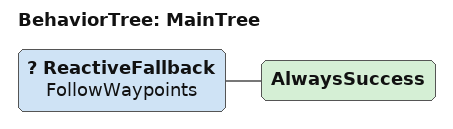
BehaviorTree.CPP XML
<!--
  This Behavior Tree processes each of the given waypoints with NavigateToPose.
-->
<root main_tree_to_execute="MainTree">
  <BehaviorTree ID="MainTree">
    <ReactiveFallback name="FollowWaypoints">
      <AlwaysSuccess/>
    </ReactiveFallback>
  </BehaviorTree>
</root>
